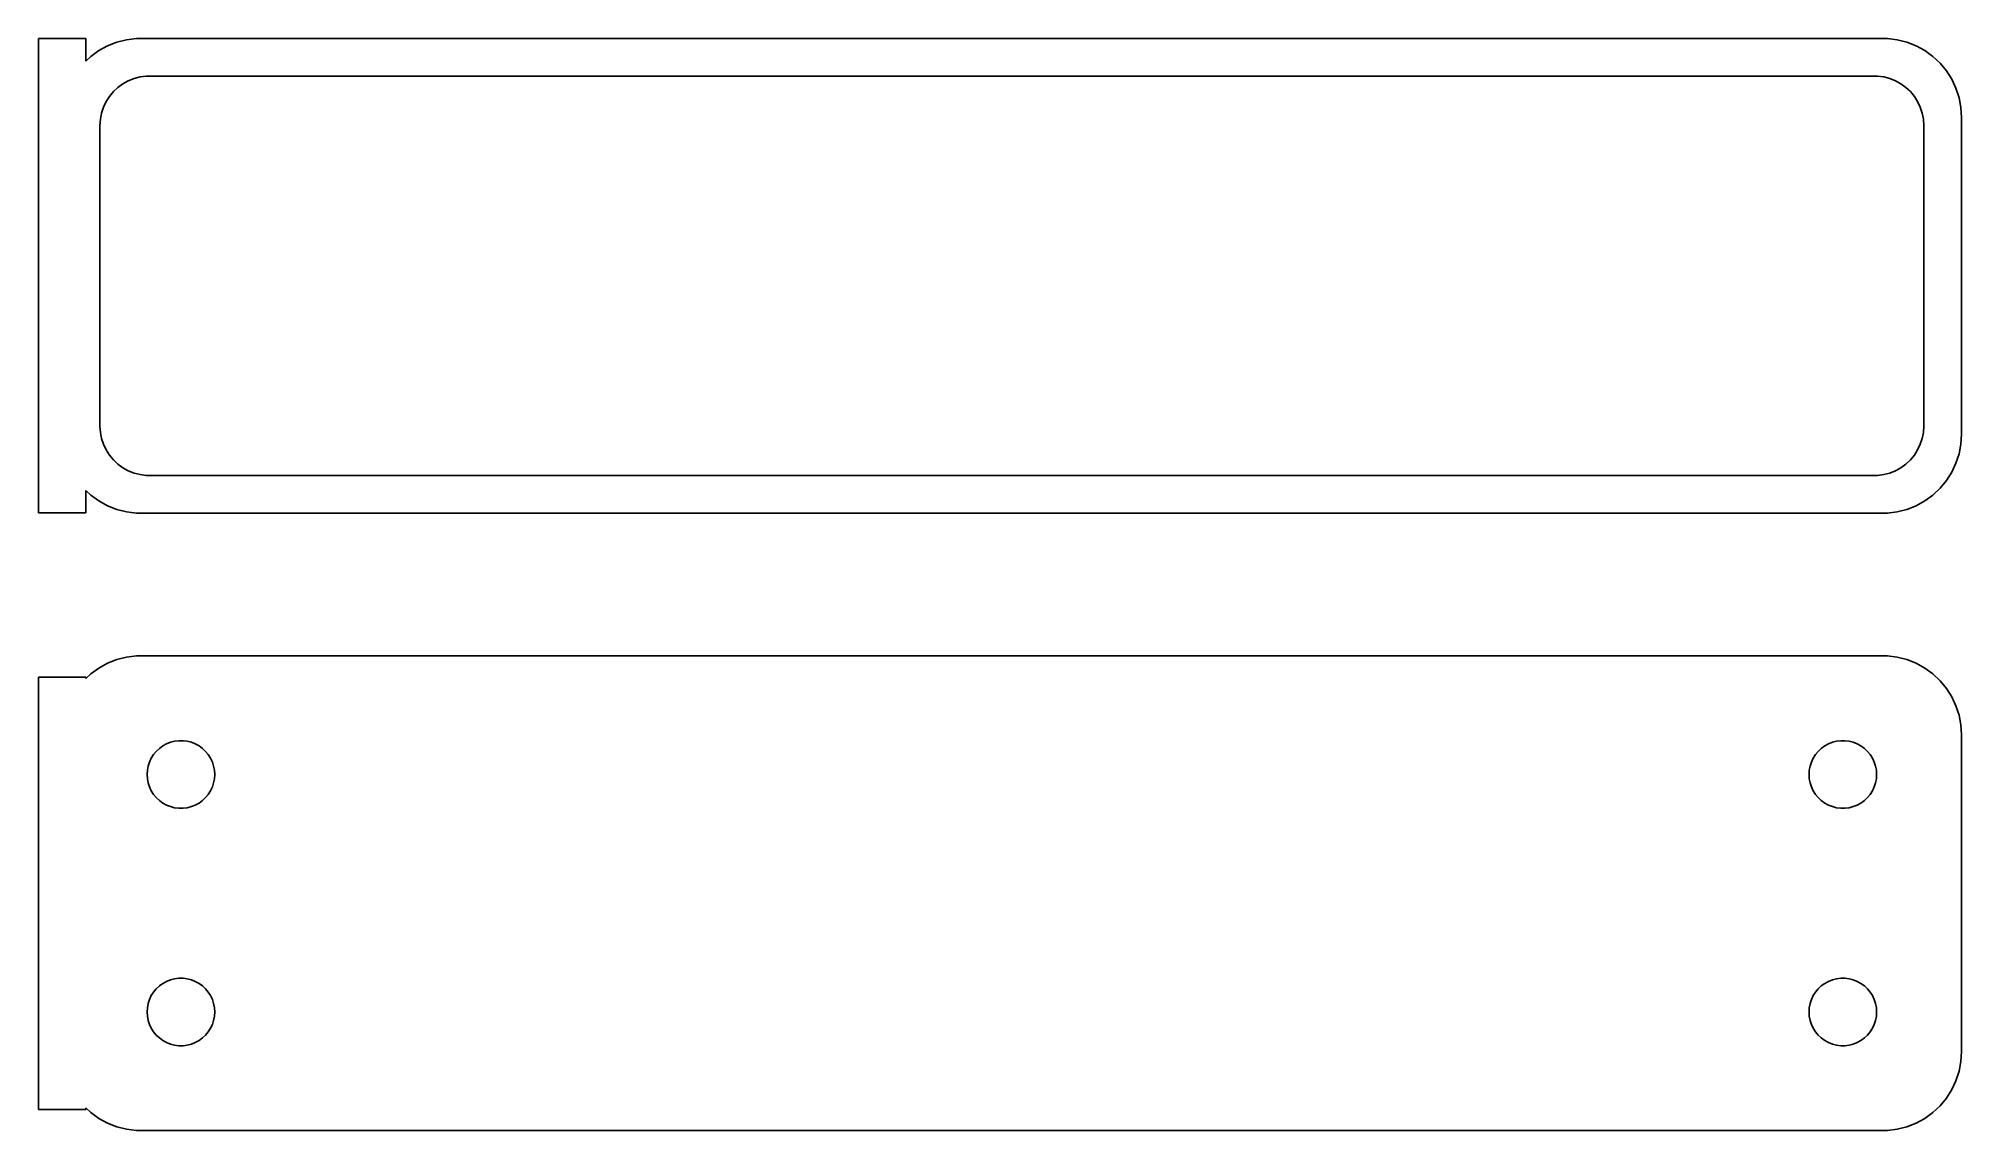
# Model space of a CAD drawing. Header units: metres. Extents: x -62 to 60, y 63 to 132.
import ezdxf

# ---------------------------------------------------------------- set-up
doc = ezdxf.new("R2010")
doc.units = ezdxf.units.M

msp = doc.modelspace()

# ---------------------------------------------------------------- linework, layer by layer
for p, q in [((-58.5, 131.979), (-61.5, 131.979)), ((-61.5, 131.979), (-61.5, 102.021)), ((-58.5, 130.559), (-58.5, 131.979)), ((-57.6791, 131.222), (-58.1871, 130.853)), ((-57.1289, 131.524), (-57.6791, 131.222)), ((-56.5451, 131.755), (-57.1289, 131.524)), ((-55.9369, 131.911), (-56.5451, 131.755)), ((-55.3139, 131.99), (-55.9369, 131.911)), ((55.3139, 131.99), (-55.3139, 131.99)), ((55.9369, 131.911), (55.3139, 131.99)), ((56.5451, 131.755), (55.9369, 131.911)), ((57.1289, 131.524), (56.5451, 131.755)), ((57.6791, 131.222), (57.1289, 131.524)), ((58.1871, 130.853), (57.6791, 131.222)), ((-58.1871, 130.853), (-58.5, 130.559)), ((58.6448, 130.423), (58.1871, 130.853)), ((59.0451, 129.939), (58.6448, 130.423)), ((-56.7692, 128.631), (-56.4842, 128.899)), ((-56.4842, 128.899), (-56.168, 129.128)), ((-56.168, 129.128), (-55.8254, 129.317)), ((-55.8254, 129.317), (-55.4619, 129.461)), ((-55.4619, 129.461), (-55.0833, 129.558)), ((-55.0833, 129.558), (-54.6954, 129.607)), ((-54.6954, 129.607), (54.6954, 129.607)), ((54.6954, 129.607), (55.0833, 129.558)), ((55.0833, 129.558), (55.4619, 129.461)), ((55.4619, 129.461), (55.8254, 129.317)), ((55.8254, 129.317), (56.168, 129.128)), ((56.168, 129.128), (56.4842, 128.899)), ((56.4842, 128.899), (56.7692, 128.631)), ((59.3815, 129.409), (59.0451, 129.939)), ((59.6489, 128.841), (59.3815, 129.409)), ((59.8429, 128.243), (59.6489, 128.841)), ((-57.5151, 127.274), (-57.3943, 127.646)), ((-57.3943, 127.646), (-57.2279, 128)), ((-57.2279, 128), (-57.0184, 128.33)), ((-57.0184, 128.33), (-56.7692, 128.631)), ((56.7692, 128.631), (57.0184, 128.33)), ((57.0184, 128.33), (57.2279, 128)), ((57.2279, 128), (57.3943, 127.646)), ((57.3943, 127.646), (57.5151, 127.274)), ((59.9606, 127.627), (59.8429, 128.243)), ((60, 127), (59.9606, 127.627)), ((-57.6129, 126.5), (-57.5884, 126.89)), ((-57.6129, 107.5), (-57.6129, 126.5)), ((-57.5884, 126.89), (-57.5151, 127.274)), ((57.5151, 127.274), (57.5884, 126.89)), ((57.5884, 126.89), (57.6129, 126.5)), ((57.6129, 126.5), (57.6129, 107.5)), ((60, 107), (60, 127)), ((-57.5884, 107.11), (-57.6129, 107.5)), ((-57.5151, 106.726), (-57.5884, 107.11)), ((57.5884, 107.11), (57.5151, 106.726)), ((57.6129, 107.5), (57.5884, 107.11)), ((59.9606, 106.373), (60, 107)), ((-57.3943, 106.354), (-57.5151, 106.726)), ((-57.2279, 106), (-57.3943, 106.354)), ((-57.0184, 105.67), (-57.2279, 106)), ((57.2279, 106), (57.0184, 105.67)), ((57.3943, 106.354), (57.2279, 106)), ((57.5151, 106.726), (57.3943, 106.354)), ((59.6489, 105.159), (59.8429, 105.757)), ((59.8429, 105.757), (59.9606, 106.373)), ((-56.7692, 105.369), (-57.0184, 105.67)), ((-56.4842, 105.101), (-56.7692, 105.369)), ((-56.168, 104.872), (-56.4842, 105.101)), ((-55.8254, 104.683), (-56.168, 104.872)), ((-55.4619, 104.539), (-55.8254, 104.683)), ((-55.0833, 104.442), (-55.4619, 104.539)), ((55.4619, 104.539), (55.0833, 104.442)), ((55.8254, 104.683), (55.4619, 104.539)), ((56.168, 104.872), (55.8254, 104.683)), ((56.4842, 105.101), (56.168, 104.872)), ((56.7692, 105.369), (56.4842, 105.101)), ((57.0184, 105.67), (56.7692, 105.369)), ((59.0451, 104.061), (59.3815, 104.591)), ((59.3815, 104.591), (59.6489, 105.159)), ((-58.5, 102.021), (-58.5, 103.441)), ((-58.5, 103.441), (-58.1871, 103.147)), ((-54.6954, 104.393), (-55.0833, 104.442)), ((54.6954, 104.393), (-54.6954, 104.393)), ((55.0833, 104.442), (54.6954, 104.393)), ((58.1871, 103.147), (58.6448, 103.577)), ((58.6448, 103.577), (59.0451, 104.061)), ((-58.1871, 103.147), (-57.6791, 102.778)), ((-57.6791, 102.778), (-57.1289, 102.476)), ((-57.1289, 102.476), (-56.5451, 102.245)), ((-56.5451, 102.245), (-55.9369, 102.089)), ((-55.9369, 102.089), (-55.3139, 102.01)), ((55.3139, 102.01), (55.9369, 102.089)), ((55.9369, 102.089), (56.5451, 102.245)), ((56.5451, 102.245), (57.1289, 102.476)), ((57.1289, 102.476), (57.6791, 102.778)), ((57.6791, 102.778), (58.1871, 103.147)), ((-61.5, 102.021), (-58.5, 102.021)), ((-55.3139, 102.01), (55.3139, 102.01)), ((-57.1289, 92.5241), (-57.6791, 92.2216)), ((-56.5451, 92.7553), (-57.1289, 92.5241)), ((-55.9369, 92.9114), (-56.5451, 92.7553)), ((-55.3139, 92.9901), (-55.9369, 92.9114)), ((55.3139, 92.9901), (-55.3139, 92.9901)), ((55.9369, 92.9114), (55.3139, 92.9901)), ((56.5451, 92.7553), (55.9369, 92.9114)), ((57.1289, 92.5241), (56.5451, 92.7553)), ((57.6791, 92.2216), (57.1289, 92.5241)), ((-58.5, 91.6526), (-61.5, 91.6526)), ((-61.5, 91.6526), (-61.5, 64.3474)), ((-58.1871, 91.8526), (-58.5, 91.5587)), ((-58.5, 91.5587), (-58.5, 91.6526)), ((-57.6791, 92.2216), (-58.1871, 91.8526)), ((58.1871, 91.8526), (57.6791, 92.2216)), ((58.6448, 91.4227), (58.1871, 91.8526)), ((59.0451, 90.9389), (58.6448, 91.4227)), ((59.3815, 90.4088), (59.0451, 90.9389)), ((59.6489, 89.8406), (59.3815, 90.4088)), ((59.8429, 89.2434), (59.6489, 89.8406)), ((59.9606, 88.6267), (59.8429, 89.2434)), ((-53.4092, 87.4321), (-53.1598, 87.5308)), ((-53.1598, 87.5308), (-52.9001, 87.5975)), ((-52.9001, 87.5975), (-52.6341, 87.6311)), ((-52.6341, 87.6311), (-52.3659, 87.6311)), ((-52.3659, 87.6311), (-52.0999, 87.5975)), ((-52.0999, 87.5975), (-51.8401, 87.5308)), ((-51.8401, 87.5308), (-51.5908, 87.4321)), ((51.5908, 87.4321), (51.8401, 87.5308)), ((51.8401, 87.5308), (52.0999, 87.5975)), ((52.0999, 87.5975), (52.3659, 87.6311)), ((52.3659, 87.6311), (52.6341, 87.6311)), ((52.6341, 87.6311), (52.9001, 87.5975)), ((52.9001, 87.5975), (53.1598, 87.5308)), ((53.1598, 87.5308), (53.4092, 87.4321)), ((60, 88), (59.9606, 88.6267)), ((60, 68), (60, 88)), ((-54.5682, 86.031), (-54.4853, 86.286)), ((-54.4853, 86.286), (-54.3712, 86.5287)), ((-54.3712, 86.5287), (-54.2275, 86.7551)), ((-54.2275, 86.7551), (-54.0565, 86.9617)), ((-54.0565, 86.9617), (-53.8611, 87.1453)), ((-53.8611, 87.1453), (-53.6441, 87.3029)), ((-53.6441, 87.3029), (-53.4092, 87.4321)), ((-51.5908, 87.4321), (-51.3559, 87.3029)), ((-51.3559, 87.3029), (-51.1389, 87.1453)), ((-51.1389, 87.1453), (-50.9434, 86.9617)), ((-50.9434, 86.9617), (-50.7725, 86.7551)), ((-50.7725, 86.7551), (-50.6288, 86.5287)), ((-50.6288, 86.5287), (-50.5146, 86.286)), ((-50.5146, 86.286), (-50.4318, 86.031)), ((50.4318, 86.031), (50.5146, 86.286)), ((50.5146, 86.286), (50.6288, 86.5287)), ((50.6288, 86.5287), (50.7725, 86.7551)), ((50.7725, 86.7551), (50.9434, 86.9617)), ((50.9434, 86.9617), (51.1389, 87.1453)), ((51.1389, 87.1453), (51.3559, 87.3029)), ((51.3559, 87.3029), (51.5908, 87.4321)), ((53.4092, 87.4321), (53.6441, 87.3029)), ((53.6441, 87.3029), (53.8611, 87.1453)), ((53.8611, 87.1453), (54.0565, 86.9617)), ((54.0565, 86.9617), (54.2275, 86.7551)), ((54.2275, 86.7551), (54.3712, 86.5287)), ((54.3712, 86.5287), (54.4853, 86.286)), ((54.4853, 86.286), (54.5682, 86.031)), ((-54.6353, 85.5), (-54.6185, 85.7676)), ((-54.6185, 85.2324), (-54.6353, 85.5)), ((-54.6185, 85.7676), (-54.5682, 86.031)), ((-54.5682, 84.969), (-54.6185, 85.2324)), ((-50.4318, 86.031), (-50.3815, 85.7676)), ((-50.3815, 85.2324), (-50.4318, 84.969)), ((-50.3815, 85.7676), (-50.3647, 85.5)), ((-50.3647, 85.5), (-50.3815, 85.2324)), ((50.3647, 85.5), (50.3815, 85.7676)), ((50.3815, 85.2324), (50.3647, 85.5)), ((50.3815, 85.7676), (50.4318, 86.031)), ((50.4318, 84.969), (50.3815, 85.2324)), ((54.5682, 86.031), (54.6185, 85.7676)), ((54.6185, 85.2324), (54.5682, 84.969)), ((54.6185, 85.7676), (54.6353, 85.5)), ((54.6353, 85.5), (54.6185, 85.2324)), ((-54.4853, 84.7139), (-54.5682, 84.969)), ((-54.3712, 84.4713), (-54.4853, 84.7139)), ((-54.2275, 84.2449), (-54.3712, 84.4713)), ((-54.0565, 84.0383), (-54.2275, 84.2449)), ((-53.8611, 83.8547), (-54.0565, 84.0383)), ((-53.6441, 83.6971), (-53.8611, 83.8547)), ((-51.1389, 83.8547), (-51.3559, 83.6971)), ((-50.9434, 84.0383), (-51.1389, 83.8547)), ((-50.7725, 84.2449), (-50.9434, 84.0383)), ((-50.6288, 84.4713), (-50.7725, 84.2449)), ((-50.5146, 84.7139), (-50.6288, 84.4713)), ((-50.4318, 84.969), (-50.5146, 84.7139)), ((50.5146, 84.7139), (50.4318, 84.969)), ((50.6288, 84.4713), (50.5146, 84.7139)), ((50.7725, 84.2449), (50.6288, 84.4713)), ((50.9434, 84.0383), (50.7725, 84.2449)), ((51.1389, 83.8547), (50.9434, 84.0383)), ((51.3559, 83.6971), (51.1389, 83.8547)), ((53.8611, 83.8547), (53.6441, 83.6971)), ((54.0565, 84.0383), (53.8611, 83.8547)), ((54.2275, 84.2449), (54.0565, 84.0383)), ((54.3712, 84.4713), (54.2275, 84.2449)), ((54.4853, 84.7139), (54.3712, 84.4713)), ((54.5682, 84.969), (54.4853, 84.7139)), ((-53.4092, 83.5679), (-53.6441, 83.6971)), ((-53.1598, 83.4692), (-53.4092, 83.5679)), ((-52.9001, 83.4025), (-53.1598, 83.4692)), ((-52.6341, 83.3689), (-52.9001, 83.4025)), ((-52.3659, 83.3689), (-52.6341, 83.3689)), ((-52.0999, 83.4025), (-52.3659, 83.3689)), ((-51.8401, 83.4692), (-52.0999, 83.4025)), ((-51.5908, 83.5679), (-51.8401, 83.4692)), ((-51.3559, 83.6971), (-51.5908, 83.5679)), ((51.5908, 83.5679), (51.3559, 83.6971)), ((51.8401, 83.4692), (51.5908, 83.5679)), ((52.0999, 83.4025), (51.8401, 83.4692)), ((52.3659, 83.3689), (52.0999, 83.4025)), ((52.6341, 83.3689), (52.3659, 83.3689)), ((52.9001, 83.4025), (52.6341, 83.3689)), ((53.1598, 83.4692), (52.9001, 83.4025)), ((53.4092, 83.5679), (53.1598, 83.4692)), ((53.6441, 83.6971), (53.4092, 83.5679)), ((-54.3712, 71.5287), (-54.2275, 71.7551)), ((-54.2275, 71.7551), (-54.0565, 71.9617)), ((-54.0565, 71.9617), (-53.8611, 72.1453)), ((-53.8611, 72.1453), (-53.6441, 72.3029)), ((-53.6441, 72.3029), (-53.4092, 72.4321)), ((-53.4092, 72.4321), (-53.1598, 72.5308)), ((-53.1598, 72.5308), (-52.9001, 72.5975)), ((-52.9001, 72.5975), (-52.6341, 72.6311)), ((-52.6341, 72.6311), (-52.3659, 72.6311)), ((-52.3659, 72.6311), (-52.0999, 72.5975)), ((-52.0999, 72.5975), (-51.8401, 72.5308)), ((-51.8401, 72.5308), (-51.5908, 72.4321)), ((-51.5908, 72.4321), (-51.3559, 72.3029)), ((-51.3559, 72.3029), (-51.1389, 72.1453)), ((-51.1389, 72.1453), (-50.9434, 71.9617)), ((-50.9434, 71.9617), (-50.7725, 71.7551)), ((-50.7725, 71.7551), (-50.6288, 71.5287)), ((50.6288, 71.5287), (50.7725, 71.7551)), ((50.7725, 71.7551), (50.9434, 71.9617)), ((50.9434, 71.9617), (51.1389, 72.1453)), ((51.1389, 72.1453), (51.3559, 72.3029)), ((51.3559, 72.3029), (51.5908, 72.4321)), ((51.5908, 72.4321), (51.8401, 72.5308)), ((51.8401, 72.5308), (52.0999, 72.5975)), ((52.0999, 72.5975), (52.3659, 72.6311)), ((52.3659, 72.6311), (52.6341, 72.6311)), ((52.6341, 72.6311), (52.9001, 72.5975)), ((52.9001, 72.5975), (53.1598, 72.5308)), ((53.1598, 72.5308), (53.4092, 72.4321)), ((53.4092, 72.4321), (53.6441, 72.3029)), ((53.6441, 72.3029), (53.8611, 72.1453)), ((53.8611, 72.1453), (54.0565, 71.9617)), ((54.0565, 71.9617), (54.2275, 71.7551)), ((54.2275, 71.7551), (54.3712, 71.5287)), ((-54.6353, 70.5), (-54.6185, 70.7676)), ((-54.6185, 70.2324), (-54.6353, 70.5)), ((-54.6185, 70.7676), (-54.5682, 71.031)), ((-54.5682, 71.031), (-54.4853, 71.2861)), ((-54.4853, 71.2861), (-54.3712, 71.5287)), ((-50.6288, 71.5287), (-50.5146, 71.2861)), ((-50.5146, 71.2861), (-50.4318, 71.031)), ((-50.4318, 71.031), (-50.3815, 70.7676)), ((-50.3815, 70.7676), (-50.3647, 70.5)), ((-50.3647, 70.5), (-50.3815, 70.2324)), ((50.3647, 70.5), (50.3815, 70.7676)), ((50.3815, 70.2324), (50.3647, 70.5)), ((50.3815, 70.7676), (50.4318, 71.031)), ((50.4318, 71.031), (50.5146, 71.2861)), ((50.5146, 71.2861), (50.6288, 71.5287)), ((54.3712, 71.5287), (54.4853, 71.2861)), ((54.4853, 71.2861), (54.5682, 71.031)), ((54.5682, 71.031), (54.6185, 70.7676)), ((54.6185, 70.7676), (54.6353, 70.5)), ((54.6353, 70.5), (54.6185, 70.2324)), ((-54.5682, 69.969), (-54.6185, 70.2324)), ((-54.4853, 69.714), (-54.5682, 69.969)), ((-54.3712, 69.4713), (-54.4853, 69.714)), ((-54.2275, 69.2449), (-54.3712, 69.4713)), ((-50.6288, 69.4713), (-50.7725, 69.2449)), ((-50.5146, 69.714), (-50.6288, 69.4713)), ((-50.4318, 69.969), (-50.5146, 69.714)), ((-50.3815, 70.2324), (-50.4318, 69.969)), ((50.4318, 69.969), (50.3815, 70.2324)), ((50.5146, 69.714), (50.4318, 69.969)), ((50.6288, 69.4713), (50.5146, 69.714)), ((50.7725, 69.2449), (50.6288, 69.4713)), ((54.3712, 69.4713), (54.2275, 69.2449)), ((54.4853, 69.714), (54.3712, 69.4713)), ((54.5682, 69.969), (54.4853, 69.714)), ((54.6185, 70.2324), (54.5682, 69.969)), ((-54.0565, 69.0383), (-54.2275, 69.2449)), ((-53.8611, 68.8547), (-54.0565, 69.0383)), ((-53.6441, 68.6971), (-53.8611, 68.8547)), ((-53.4092, 68.5679), (-53.6441, 68.6971)), ((-53.1598, 68.4692), (-53.4092, 68.5679)), ((-52.9001, 68.4025), (-53.1598, 68.4692)), ((-52.6341, 68.3689), (-52.9001, 68.4025)), ((-52.3659, 68.3689), (-52.6341, 68.3689)), ((-52.0999, 68.4025), (-52.3659, 68.3689)), ((-51.8401, 68.4692), (-52.0999, 68.4025)), ((-51.5908, 68.5679), (-51.8401, 68.4692)), ((-51.3559, 68.6971), (-51.5908, 68.5679)), ((-51.1389, 68.8547), (-51.3559, 68.6971)), ((-50.9434, 69.0383), (-51.1389, 68.8547)), ((-50.7725, 69.2449), (-50.9434, 69.0383)), ((50.9434, 69.0383), (50.7725, 69.2449)), ((51.1389, 68.8547), (50.9434, 69.0383)), ((51.3559, 68.6971), (51.1389, 68.8547)), ((51.5908, 68.5679), (51.3559, 68.6971)), ((51.8401, 68.4692), (51.5908, 68.5679)), ((52.0999, 68.4025), (51.8401, 68.4692)), ((52.3659, 68.3689), (52.0999, 68.4025)), ((52.6341, 68.3689), (52.3659, 68.3689)), ((52.9001, 68.4025), (52.6341, 68.3689)), ((53.1598, 68.4692), (52.9001, 68.4025)), ((53.4092, 68.5679), (53.1598, 68.4692)), ((53.6441, 68.6971), (53.4092, 68.5679)), ((53.8611, 68.8547), (53.6441, 68.6971)), ((54.0565, 69.0383), (53.8611, 68.8547)), ((54.2275, 69.2449), (54.0565, 69.0383)), ((59.8429, 66.7566), (59.9606, 67.3733)), ((59.9606, 67.3733), (60, 68)), ((59.3815, 65.5912), (59.6489, 66.1594)), ((59.6489, 66.1594), (59.8429, 66.7566)), ((-58.5, 64.3474), (-58.5, 64.4413)), ((-58.5, 64.4413), (-58.1871, 64.1474)), ((58.1871, 64.1474), (58.6448, 64.5773)), ((58.6448, 64.5773), (59.0451, 65.0611)), ((59.0451, 65.0611), (59.3815, 65.5912)), ((-61.5, 64.3474), (-58.5, 64.3474)), ((-58.1871, 64.1474), (-57.6791, 63.7784)), ((-57.6791, 63.7784), (-57.1289, 63.4759)), ((-57.1289, 63.4759), (-56.5451, 63.2447)), ((-56.5451, 63.2447), (-55.9369, 63.0886)), ((55.9369, 63.0886), (56.5451, 63.2447)), ((56.5451, 63.2447), (57.1289, 63.4759)), ((57.1289, 63.4759), (57.6791, 63.7784)), ((57.6791, 63.7784), (58.1871, 64.1474)), ((-55.9369, 63.0886), (-55.3139, 63.0099)), ((-55.3139, 63.0099), (55.3139, 63.0099)), ((55.3139, 63.0099), (55.9369, 63.0886))]:
    msp.add_line(p, q)

doc.saveas('drawing.dxf')
